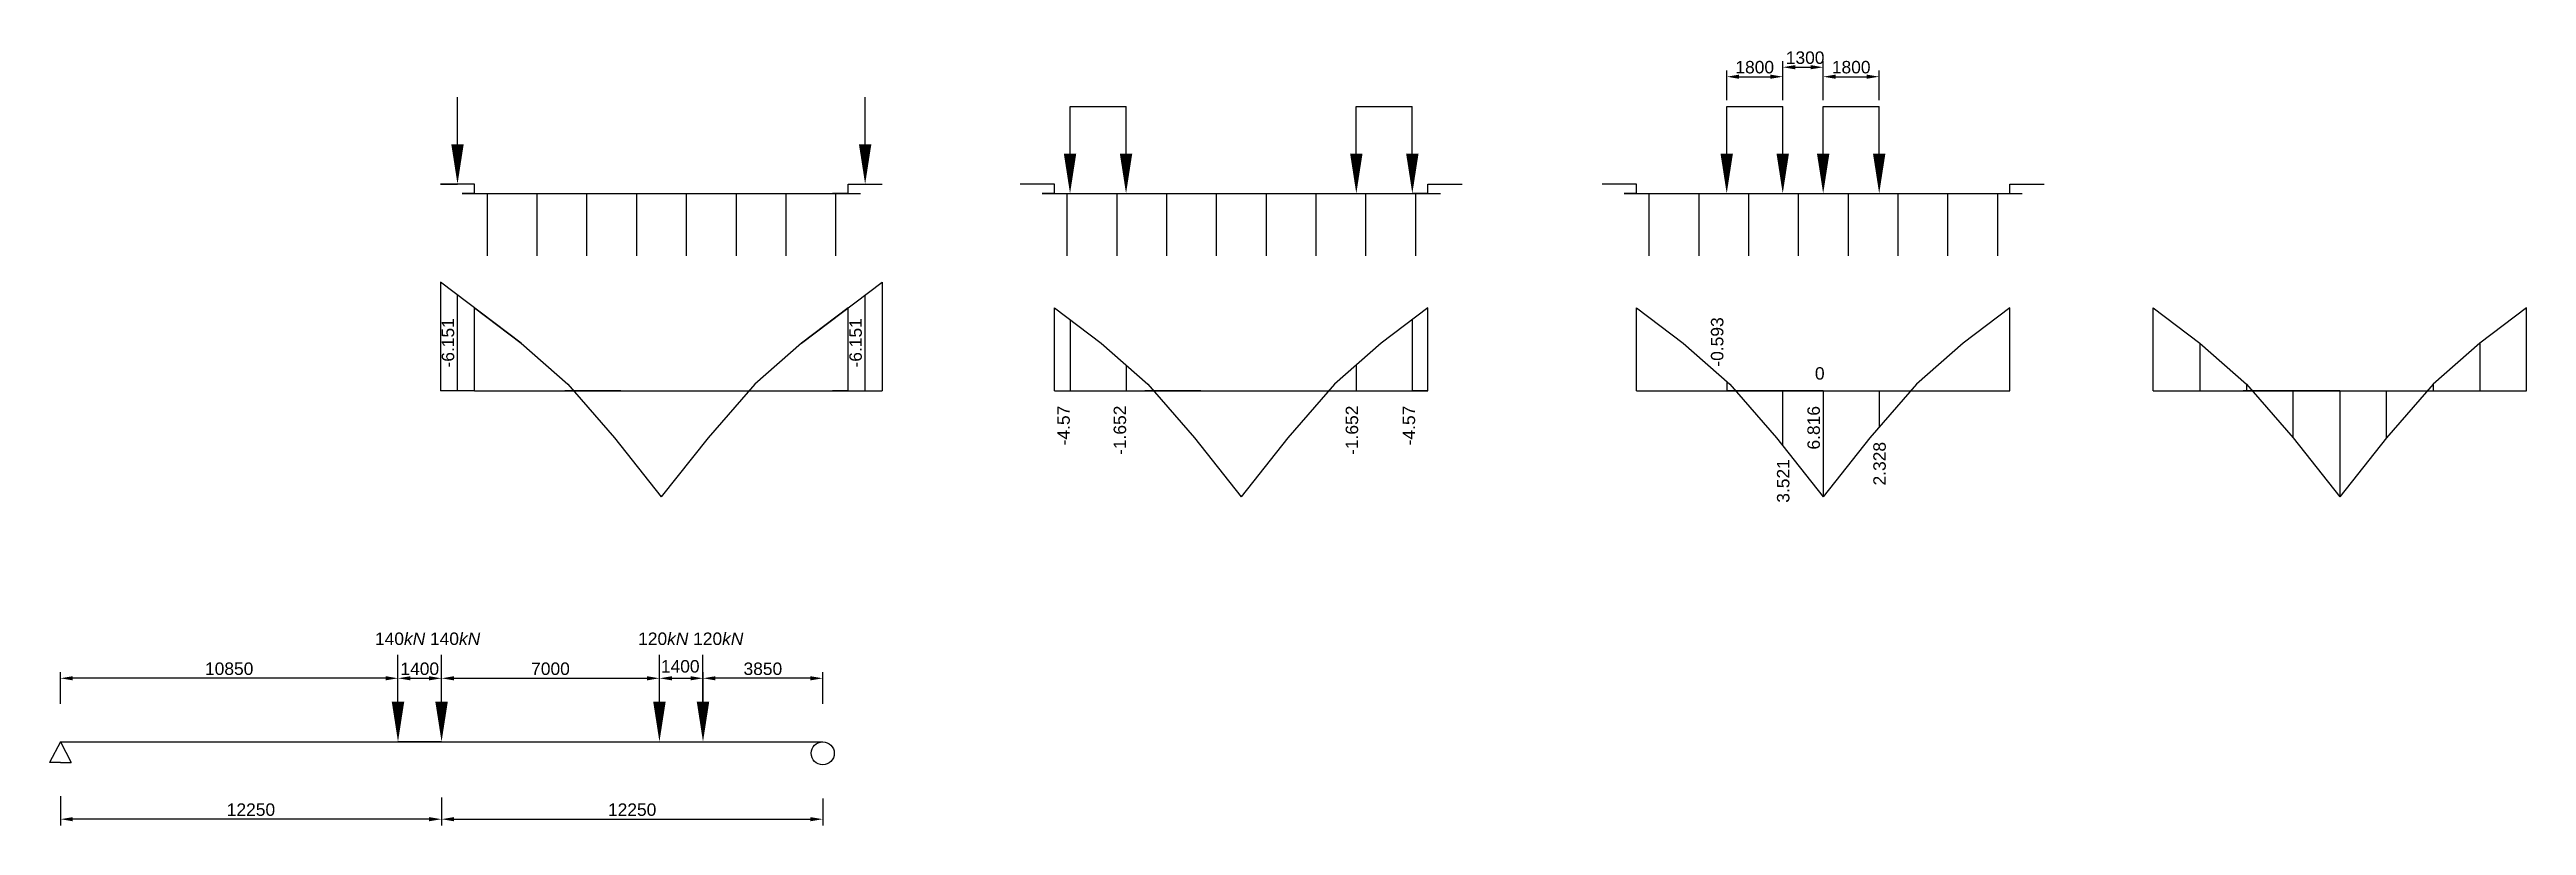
# Model space of a CAD drawing. Header units: millimetres. Extents: x 15592 to 95191, y -1042 to 23874.
import ezdxf

# ---------------------------------------------------------------- set-up
doc = ezdxf.new("R2010")
doc.units = ezdxf.units.MM
doc.styles.get("Standard").update_dxf_attribs({"font": 'arial.ttf', "height": 400})
doc.dimstyles.new('ISO-25', dxfattribs={"dimtxt": 400, "dimasz": 400, "dimexe": 200, "dimexo": 200, "dimgap": 100, "dimtad": 1, "dimtxsty": 'Standard', "dimcen": 2.5, "dimadec": 0, "dimazin": 0, "dimtfac": 1, "dimtmove": 0, "dimatfit": 3, "dimfxl": 1, "dimarcsym": 0})
doc.dimstyles.new('副本 ISO-25', dxfattribs={"dimtxt": 400, "dimasz": 400, "dimexe": 200, "dimexo": 200, "dimgap": 100, "dimtad": 1, "dimdec": 3, "dimlfac": 0.002, "dimdsep": 46, "dimtxsty": 'Standard', "dimblk": 'NONE', "dimcen": 2.5, "dimse1": 1, "dimse2": 1, "dimsd1": 1, "dimsd2": 1, "dimadec": 0, "dimazin": 0, "dimtfac": 1, "dimtdec": 3, "dimtmove": 0, "dimatfit": 3, "dimfxl": 1, "dimarcsym": 0})

# ---------------------------------------------------------------- blocks, each defined once
blk = doc.blocks.new('*D1')
at = {"color": 0, "lineweight": -2, "transparency": 16777216}
for p, q in [((28190, -149), (28190, -1042)), ((40440, -174), (40440, -1042)), ((28590, -842), (40040, -842))]:
    blk.add_line(p, q, dxfattribs=at)
at = {"color": 0, "transparency": 16777216}
for points in [[(28590, -776), (28590, -909), (28190, -842)], [(40040, -776), (40040, -909), (40440, -842)]]:
    blk.add_solid(points, dxfattribs=at)
at = {"layer": 'Defpoints', "color": 0, "transparency": 16777216}
for p in [(28190, 51), (40440, 26), (40440, -842)]:
    blk.add_point(p, dxfattribs=at)
at = {"color": 0, "transparency": 16777216, "insert": (34315, -538), "char_height": 400, "attachment_point": 5}
blk.add_mtext('12250', dxfattribs=at)
blk = doc.blocks.new('*D2')
at = {"color": 0, "lineweight": -2, "transparency": 16777216}
for p, q in [((15940, -99), (15940, -1042)), ((28190, -149), (28190, -1042)), ((27790, -842), (16340, -842))]:
    blk.add_line(p, q, dxfattribs=at)
at = {"color": 0, "transparency": 16777216}
for points in [[(16340, -776), (16340, -909), (15940, -842)], [(27790, -776), (27790, -909), (28190, -842)]]:
    blk.add_solid(points, dxfattribs=at)
at = {"layer": 'Defpoints', "color": 0, "transparency": 16777216}
for p in [(15940, 101), (28190, 51), (15940, -842)]:
    blk.add_point(p, dxfattribs=at)
at = {"color": 0, "transparency": 16777216, "insert": (22065, -538), "char_height": 400, "attachment_point": 5}
blk.add_mtext('12250', dxfattribs=at)
blk = doc.blocks.new('*D3')
at = {"color": 0, "lineweight": -2, "transparency": 16777216}
blk.add_line((27190, 3683), (27790, 3683), dxfattribs=at)
at = {"color": 0, "transparency": 16777216}
for points in [[(27190, 3749), (27190, 3616), (26790, 3683)], [(27790, 3749), (27790, 3616), (28190, 3683)]]:
    blk.add_solid(points, dxfattribs=at)
at = {"layer": 'Defpoints', "color": 0, "transparency": 16777216}
for p in [(26790, 3683), (28190, 3683), (28190, 3683)]:
    blk.add_point(p, dxfattribs=at)
at = {"color": 0, "transparency": 16777216, "insert": (27490, 3987), "char_height": 400, "attachment_point": 5}
blk.add_mtext('1400', dxfattribs=at)
blk = doc.blocks.new('*D4')
at = {"color": 0, "lineweight": -2, "transparency": 16777216}
for p, q in [((15940, 2865), (15940, 3884)), ((26390, 3684), (16340, 3684))]:
    blk.add_line(p, q, dxfattribs=at)
at = {"color": 0, "transparency": 16777216}
for points in [[(16340, 3751), (16340, 3617), (15940, 3684)], [(26390, 3751), (26390, 3617), (26790, 3684)]]:
    blk.add_solid(points, dxfattribs=at)
at = {"layer": 'Defpoints', "color": 0, "transparency": 16777216}
for p in [(15940, 3684), (26790, 3684), (15940, 2665)]:
    blk.add_point(p, dxfattribs=at)
at = {"color": 0, "transparency": 16777216, "insert": (21365, 3988), "char_height": 400, "attachment_point": 5}
blk.add_mtext('10850', dxfattribs=at)
blk = doc.blocks.new('*D5')
at = {"color": 0, "lineweight": -2, "transparency": 16777216}
for p, q in [((28190, 1843), (28190, 3883)), ((28590, 3683), (34790, 3683)), ((35190, 1843), (35190, 3883))]:
    blk.add_line(p, q, dxfattribs=at)
at = {"color": 0, "transparency": 16777216}
for points in [[(28590, 3749), (28590, 3616), (28190, 3683)], [(34790, 3749), (34790, 3616), (35190, 3683)]]:
    blk.add_solid(points, dxfattribs=at)
at = {"layer": 'Defpoints', "color": 0, "transparency": 16777216}
for p in [(35190, 3683), (28190, 1643), (35190, 1643)]:
    blk.add_point(p, dxfattribs=at)
at = {"color": 0, "transparency": 16777216, "insert": (31690, 3987), "char_height": 400, "attachment_point": 5}
blk.add_mtext('7000', dxfattribs=at)
blk = doc.blocks.new('*D6')
at = {"color": 0, "lineweight": -2, "transparency": 16777216}
for p, q in [((35192, 1843), (35192, 3883)), ((35592, 3683), (36192, 3683)), ((36592, 1843), (36592, 3883))]:
    blk.add_line(p, q, dxfattribs=at)
at = {"color": 0, "transparency": 16777216}
for points in [[(35592, 3749), (35592, 3616), (35192, 3683)], [(36192, 3749), (36192, 3616), (36592, 3683)]]:
    blk.add_solid(points, dxfattribs=at)
at = {"layer": 'Defpoints', "color": 0, "transparency": 16777216}
for p in [(36592, 3683), (35192, 1643), (36592, 1643)]:
    blk.add_point(p, dxfattribs=at)
at = {"color": 0, "transparency": 16777216, "insert": (35860, 4065), "char_height": 400, "attachment_point": 5}
blk.add_mtext('1400', dxfattribs=at)
blk = doc.blocks.new('*D7')
at = {"color": 0, "lineweight": -2, "transparency": 16777216}
for p, q in [((36592, 1843), (36592, 3883)), ((40040, 3683), (36992, 3683)), ((40440, 2864), (40440, 3883))]:
    blk.add_line(p, q, dxfattribs=at)
at = {"color": 0, "transparency": 16777216}
for points in [[(36992, 3749), (36992, 3616), (36592, 3683)], [(40040, 3749), (40040, 3616), (40440, 3683)]]:
    blk.add_solid(points, dxfattribs=at)
at = {"layer": 'Defpoints', "color": 0, "transparency": 16777216}
for p in [(36592, 3683), (40440, 2664), (36592, 1643)]:
    blk.add_point(p, dxfattribs=at)
at = {"color": 0, "transparency": 16777216, "insert": (38516, 3987), "char_height": 400, "attachment_point": 5}
blk.add_mtext('3850', dxfattribs=at)
blk = doc.blocks.new('*D9')
at = {"layer": 'Defpoints', "color": 0, "transparency": 16777216}
for p in [(69490, 13213), (69490, 12917), (69490, 12917)]:
    blk.add_point(p, dxfattribs=at)
at = {"color": 0, "transparency": 16777216, "insert": (69185, 14484), "char_height": 400, "attachment_point": 5, "rotation": 90}
blk.add_mtext('-0.593', dxfattribs=at)
blk = doc.blocks.new('_None')
blk = doc.blocks.new('*D10')
at = {"layer": 'Defpoints', "color": 0, "transparency": 16777216}
for p in [(71290, 12917), (71290, 11156), (71611, 11156)]:
    blk.add_point(p, dxfattribs=at)
at = {"color": 0, "transparency": 16777216, "insert": (71307, 10020), "char_height": 400, "attachment_point": 5, "rotation": 90}
blk.add_mtext('3.521', dxfattribs=at)
blk = doc.blocks.new('*D11')
at = {"layer": 'Defpoints', "color": 0, "transparency": 16777216}
for p in [(72590, 12917), (72590, 9509), (72590, 9509)]:
    blk.add_point(p, dxfattribs=at)
at = {"color": 0, "transparency": 16777216, "insert": (72286, 11728), "char_height": 400, "attachment_point": 5, "rotation": 90}
blk.add_mtext('6.816', dxfattribs=at)
blk = doc.blocks.new('*D12')
at = {"layer": 'Defpoints', "color": 0, "transparency": 16777216}
for p in [(74390, 12917), (74390, 11753), (74707, 11753)]:
    blk.add_point(p, dxfattribs=at)
at = {"color": 0, "transparency": 16777216, "insert": (74403, 10574), "char_height": 400, "attachment_point": 5, "rotation": 90}
blk.add_mtext('2.328', dxfattribs=at)
blk = doc.blocks.new('*D13')
at = {"color": 0, "lineweight": -2, "transparency": 16777216}
for p, q in [((69490, 22245), (69490, 23203)), ((71290, 22245), (71290, 23203)), ((69890, 23003), (70890, 23003))]:
    blk.add_line(p, q, dxfattribs=at)
at = {"color": 0, "transparency": 16777216}
for points in [[(69890, 23070), (69890, 22936), (69490, 23003)], [(70890, 23070), (70890, 22936), (71290, 23003)]]:
    blk.add_solid(points, dxfattribs=at)
at = {"layer": 'Defpoints', "color": 0, "transparency": 16777216}
for p in [(71290, 23003), (69490, 22045), (71290, 22045)]:
    blk.add_point(p, dxfattribs=at)
at = {"color": 0, "transparency": 16777216, "insert": (70390, 23307), "char_height": 400, "attachment_point": 5}
blk.add_mtext('1800', dxfattribs=at)
blk = doc.blocks.new('*D14')
at = {"color": 0, "lineweight": -2, "transparency": 16777216}
for p, q in [((72590, 22245), (72590, 23203)), ((74390, 22245), (74390, 23203)), ((72990, 23003), (73990, 23003))]:
    blk.add_line(p, q, dxfattribs=at)
at = {"color": 0, "transparency": 16777216}
for points in [[(72990, 23070), (72990, 22936), (72590, 23003)], [(73990, 23070), (73990, 22936), (74390, 23003)]]:
    blk.add_solid(points, dxfattribs=at)
at = {"layer": 'Defpoints', "color": 0, "transparency": 16777216}
for p in [(74390, 23003), (72590, 22045), (74390, 22045)]:
    blk.add_point(p, dxfattribs=at)
at = {"color": 0, "transparency": 16777216, "insert": (73490, 23307), "char_height": 400, "attachment_point": 5}
blk.add_mtext('1800', dxfattribs=at)
blk = doc.blocks.new('*D15')
at = {"color": 0, "lineweight": -2, "transparency": 16777216}
for p, q in [((71290, 22245), (71290, 23507)), ((71690, 23307), (72190, 23307)), ((72590, 22245), (72590, 23507))]:
    blk.add_line(p, q, dxfattribs=at)
at = {"color": 0, "transparency": 16777216}
for points in [[(71690, 23374), (71690, 23241), (71290, 23307)], [(72190, 23374), (72190, 23241), (72590, 23307)]]:
    blk.add_solid(points, dxfattribs=at)
at = {"layer": 'Defpoints', "color": 0, "transparency": 16777216}
for p in [(72590, 23307), (71290, 22045), (72590, 22045)]:
    blk.add_point(p, dxfattribs=at)
at = {"color": 0, "transparency": 16777216, "insert": (72010, 23612), "char_height": 400, "attachment_point": 5}
blk.add_mtext('1300', dxfattribs=at)
blk = doc.blocks.new('*D16')
at = {"layer": 'Defpoints', "color": 0, "transparency": 16777216}
for p in [(48387, 15202), (48387, 12917), (48485, 12917)]:
    blk.add_point(p, dxfattribs=at)
at = {"color": 0, "transparency": 16777216, "insert": (48182, 11800), "char_height": 400, "attachment_point": 5, "rotation": 90}
blk.add_mtext('-4.57', dxfattribs=at)
blk = doc.blocks.new('*D17')
at = {"layer": 'Defpoints', "color": 0, "transparency": 16777216}
for p in [(50187, 13743), (50187, 12917), (50296, 12917)]:
    blk.add_point(p, dxfattribs=at)
at = {"color": 0, "transparency": 16777216, "insert": (49991, 11648), "char_height": 400, "attachment_point": 5, "rotation": 90}
blk.add_mtext('-1.652', dxfattribs=at)
blk = doc.blocks.new('*D18')
at = {"layer": 'Defpoints', "color": 0, "transparency": 16777216}
for p in [(59387, 15202), (59387, 12917), (59583, 12917)]:
    blk.add_point(p, dxfattribs=at)
at = {"color": 0, "transparency": 16777216, "insert": (59279, 11800), "char_height": 400, "attachment_point": 5, "rotation": 90}
blk.add_mtext('-4.57', dxfattribs=at)
blk = doc.blocks.new('*D19')
at = {"layer": 'Defpoints', "color": 0, "transparency": 16777216}
for p in [(57587, 13743), (57587, 12917), (57751, 12917)]:
    blk.add_point(p, dxfattribs=at)
at = {"color": 0, "transparency": 16777216, "insert": (57447, 11648), "char_height": 400, "attachment_point": 5, "rotation": 90}
blk.add_mtext('-1.652', dxfattribs=at)
blk = doc.blocks.new('*D20')
at = {"layer": 'Defpoints', "color": 0, "transparency": 16777216}
for p in [(28703, 15993), (28703, 12917), (28703, 12917)]:
    blk.add_point(p, dxfattribs=at)
at = {"color": 0, "transparency": 16777216, "insert": (28398, 14455), "char_height": 400, "attachment_point": 5, "rotation": 90}
blk.add_mtext('-6.151', dxfattribs=at)
blk = doc.blocks.new('*D21')
at = {"layer": 'Defpoints', "color": 0, "transparency": 16777216}
for p in [(41803, 15993), (41803, 12917), (41803, 12917)]:
    blk.add_point(p, dxfattribs=at)
at = {"color": 0, "transparency": 16777216, "insert": (41498, 14455), "char_height": 400, "attachment_point": 5, "rotation": 90}
blk.add_mtext('-6.151', dxfattribs=at)

msp = doc.modelspace()

# ---------------------------------------------------------------- linework, layer by layer
for p, q in [((28702.5072, 20835.1477), (28702.5072, 22345.4387)), ((41802.5072, 20835.1477), (41802.5072, 22345.4387)), ((48386.8312, 20535.1477), (48386.8312, 22045.4387)), ((48386.8312, 22045.4387), (50186.8312, 22045.4387)), ((50186.8312, 20535.1477), (50186.8312, 22045.4387)), ((57586.8312, 20535.1477), (57586.8312, 22045.4387)), ((57586.8312, 22045.4387), (59386.8312, 22045.4387)), ((59386.8312, 20535.1477), (59386.8312, 22045.4387)), ((69489.7865, 20535.1477), (69489.7865, 22045.4387)), ((69489.7865, 22045.4387), (71289.7865, 22045.4387)), ((71289.7865, 20535.1477), (71289.7865, 22045.4387)), ((72589.7865, 20535.1477), (72589.7865, 22045.4387)), ((72589.7865, 22045.4387), (74389.7865, 22045.4387)), ((74389.7865, 20535.1477), (74389.7865, 22045.4387)), ((29252.5072, 19550.9312), (28152.5072, 19550.9312)), ((28152.5072, 19550.9312), (28702.5072, 19550.9312)), ((29252.5072, 19250.9312), (28852.5072, 19250.9312)), ((28852.5072, 19250.9312), (29652.5072, 19250.9312)), ((29252.5072, 19250.9312), (29252.5072, 19550.9312)), ((29252.5072, 19250.9312), (41252.5072, 19250.9312)), ((29252.5072, 19250.9312), (29752.5072, 19250.9312)), ((29652.5072, 19250.9312), (29652.5072, 17250.9312)), ((29652.5072, 19250.9312), (31252.5072, 19250.9312)), ((31252.5072, 19250.9312), (32852.5072, 19250.9312)), ((31252.5072, 19250.9312), (31252.5072, 17250.9312)), ((32852.5072, 19250.9312), (34452.5072, 19250.9312)), ((32852.5072, 19250.9312), (32852.5072, 17250.9312)), ((34452.5072, 19250.9312), (36052.5072, 19250.9312)), ((34452.5072, 19250.9312), (34452.5072, 17250.9312)), ((36052.5072, 19250.9312), (36052.5072, 17250.9312)), ((37652.5072, 19250.9312), (37652.5072, 17250.9312)), ((39252.5072, 19250.9312), (39252.5072, 17250.9312)), ((41252.5072, 19250.9312), (40752.5072, 19250.9312)), ((40852.5072, 19250.9312), (40852.5072, 17250.9312)), ((41252.5072, 19250.9312), (41252.5072, 19550.9312)), ((41252.5072, 19550.9312), (42352.5072, 19550.9312)), ((41252.5072, 19250.9312), (41652.5072, 19250.9312)), ((47886.8312, 19550.9312), (46786.8312, 19550.9312)), ((47886.8312, 19250.9312), (47486.8312, 19250.9312)), ((47486.8312, 19250.9312), (48286.8312, 19250.9312)), ((47886.8312, 19250.9312), (47886.8312, 19550.9312)), ((47886.8312, 19250.9312), (59886.8312, 19250.9312)), ((47886.8312, 19250.9312), (48386.8312, 19250.9312)), ((48286.8312, 19250.9312), (48286.8312, 17250.9312)), ((48286.8312, 19250.9312), (49886.8312, 19250.9312)), ((49886.8312, 19250.9312), (51486.8312, 19250.9312)), ((49886.8312, 19250.9312), (49886.8312, 17250.9312)), ((51486.8312, 19250.9312), (53086.8312, 19250.9312)), ((51486.8312, 19250.9312), (51486.8312, 17250.9312)), ((53086.8312, 19250.9312), (54686.8312, 19250.9312)), ((53086.8312, 19250.9312), (53086.8312, 17250.9312)), ((54686.8312, 19250.9312), (54686.8312, 17250.9312)), ((56286.8312, 19250.9312), (56286.8312, 17250.9312)), ((57886.8312, 19250.9312), (57886.8312, 17250.9312)), ((59886.8312, 19250.9312), (59386.8312, 19250.9312)), ((59486.8312, 19250.9312), (59486.8312, 17250.9312)), ((59886.8312, 19250.9312), (59886.8312, 19550.9312)), ((59886.8312, 19550.9312), (60986.8312, 19550.9312)), ((59886.8312, 19250.9312), (60286.8312, 19250.9312)), ((66589.7865, 19550.9312), (65489.7865, 19550.9312)), ((66589.7865, 19250.9312), (66189.7865, 19250.9312)), ((66189.7865, 19250.9312), (66989.7865, 19250.9312)), ((66589.7865, 19250.9312), (66589.7865, 19550.9312)), ((66589.7865, 19250.9312), (78589.7865, 19250.9312)), ((66989.7865, 19250.9312), (66989.7865, 17250.9312)), ((66989.7865, 19250.9312), (68589.7865, 19250.9312)), ((68589.7865, 19250.9312), (70189.7865, 19250.9312)), ((68589.7865, 19250.9312), (68589.7865, 17250.9312)), ((70189.7865, 19250.9312), (71789.7865, 19250.9312)), ((70189.7865, 19250.9312), (70189.7865, 17250.9312)), ((71789.7865, 19250.9312), (73389.7865, 19250.9312)), ((71789.7865, 19250.9312), (71789.7865, 17250.9312)), ((73389.7865, 19250.9312), (73389.7865, 17250.9312)), ((74989.7865, 19250.9312), (74989.7865, 17250.9312)), ((76589.7865, 19250.9312), (76589.7865, 17250.9312)), ((78189.7865, 19250.9312), (78189.7865, 17250.9312)), ((78589.7865, 19250.9312), (78589.7865, 19550.9312)), ((78589.7865, 19550.9312), (79689.7865, 19550.9312)), ((78589.7865, 19250.9312), (78989.7865, 19250.9312)), ((30752.5072, 14448.9548), (28152.5072, 16406.7548)), ((28152.5072, 16406.7548), (28152.5072, 12916.9548)), ((28702.5072, 12916.9548), (28702.5072, 15992.6048)), ((39752.5072, 14448.9548), (42352.5072, 16406.7548)), ((41802.5072, 12916.9548), (41802.5072, 15992.6048)), ((42352.5072, 16406.7548), (42352.5072, 12916.9548)), ((29252.5072, 12916.9548), (29252.5072, 15578.4548)), ((29252.5072, 15578.4548), (30752.5072, 14448.9548)), ((41252.5072, 15578.4548), (39752.5072, 14448.9548)), ((41252.5072, 15578.4548), (39752.5072, 14448.9548)), ((41252.5072, 12916.9548), (41252.5072, 15578.4548)), ((41252.5072, 12916.9548), (41252.5072, 15578.4548)), ((47886.8312, 12916.9548), (47886.8312, 15578.4548)), ((47886.8312, 15578.4548), (49386.8312, 14448.9548)), ((48386.8312, 15201.9548), (48386.8312, 12916.9548)), ((59886.8312, 15578.4548), (58386.8312, 14448.9548)), ((59386.8312, 15201.9548), (59386.8312, 12916.9548)), ((59886.8312, 12916.9548), (59886.8312, 15578.4548)), ((66589.7865, 12916.9548), (66589.7865, 15578.4548)), ((66589.7865, 15578.4548), (68089.7865, 14448.9548)), ((78589.7865, 15578.4548), (77089.7865, 14448.9548)), ((78589.7865, 12916.9548), (78589.7865, 15578.4548)), ((83190.508, 12916.9548), (83190.508, 15578.4548)), ((83190.508, 15578.4548), (84690.508, 14448.9548)), ((95190.508, 15578.4548), (93690.508, 14448.9548)), ((95190.508, 12916.9548), (95190.508, 15578.4548)), ((30752.5072, 14448.9548), (32252.5072, 13124.9548)), ((39752.5072, 14448.9548), (38252.5072, 13124.9548)), ((49386.8312, 14448.9548), (50886.8312, 13124.9548)), ((58386.8312, 14448.9548), (56886.8312, 13124.9548)), ((68089.7865, 14448.9548), (69589.7865, 13124.9548)), ((77089.7865, 14448.9548), (75589.7865, 13124.9548)), ((84690.508, 14448.9548), (86190.508, 13124.9548)), ((84690.508, 14448.9548), (84690.508, 12916.9548)), ((93690.508, 14448.9548), (92190.508, 13124.9548)), ((93690.508, 14448.9548), (93690.508, 12916.9548)), ((50186.8312, 13742.8215), (50186.8312, 12916.9548)), ((57586.8312, 13742.8215), (57586.8312, 12916.9548)), ((29252.5072, 12916.9548), (28152.5072, 12916.9548)), ((29252.5072, 12916.9548), (41252.5072, 12916.9548)), ((29252.5072, 12916.9548), (29752.5072, 12916.9548)), ((33952.5072, 12916.9548), (32152.5072, 12916.9548)), ((32252.5072, 13124.9548), (33752.5072, 11409.9548)), ((35252.5072, 12916.9548), (37052.5072, 12916.9548)), ((38252.5072, 13124.9548), (36752.5072, 11409.9548)), ((41252.5072, 12916.9548), (40752.5072, 12916.9548)), ((41252.5072, 12916.9548), (40752.5072, 12916.9548)), ((41252.5072, 12916.9548), (42352.5072, 12916.9548)), ((47886.8312, 12916.9548), (59886.8312, 12916.9548)), ((47886.8312, 12916.9548), (48386.8312, 12916.9548)), ((52586.8312, 12916.9548), (50786.8312, 12916.9548)), ((50886.8312, 13124.9548), (52386.8312, 11409.9548)), ((53886.8312, 12916.9548), (55686.8312, 12916.9548)), ((56886.8312, 13124.9548), (55386.8312, 11409.9548)), ((59886.8312, 12916.9548), (59386.8312, 12916.9548)), ((66589.7865, 12916.9548), (78589.7865, 12916.9548)), ((69489.7865, 13213.2215), (69489.7865, 12916.9548)), ((71289.7865, 12916.9548), (69489.7865, 12916.9548)), ((69589.7865, 13124.9548), (71089.7865, 11409.9548)), ((72589.7865, 12916.9548), (71289.7865, 12916.9548)), ((71289.7865, 11156.4882), (71289.7865, 12916.9548)), ((72589.7865, 12916.9548), (72589.7865, 9508.9548)), ((72589.7865, 12916.9548), (72589.7865, 9508.9548)), ((72589.7865, 12916.9548), (74389.7865, 12916.9548)), ((75589.7865, 13124.9548), (74089.7865, 11409.9548)), ((74389.7865, 12916.9548), (74389.7865, 11752.9548)), ((83190.508, 12916.9548), (95190.508, 12916.9548)), ((87890.508, 12916.9548), (86090.508, 12916.9548)), ((86190.508, 13124.9548), (87690.508, 11409.9548)), ((86190.508, 13124.9548), (86190.508, 12916.9548)), ((86190.508, 12916.9548), (86190.508, 12916.9548)), ((87690.508, 11409.9548), (87690.508, 12916.9548)), ((89190.508, 12916.9548), (87890.508, 12916.9548)), ((89190.508, 12916.9548), (89190.508, 9508.9548)), ((89190.508, 12916.9548), (89190.508, 9508.9548)), ((89190.508, 12916.9548), (90990.508, 12916.9548)), ((92190.508, 13124.9548), (90690.508, 11409.9548)), ((90690.508, 11409.9548), (90690.508, 12916.9548)), ((92190.508, 13124.9548), (92190.508, 12916.9548)), ((33752.5072, 11409.9548), (35252.5072, 9508.9548)), ((36752.5072, 11409.9548), (35252.5072, 9508.9548)), ((52386.8312, 11409.9548), (53886.8312, 9508.9548)), ((55386.8312, 11409.9548), (53886.8312, 9508.9548)), ((71089.7865, 11409.9548), (72589.7865, 9508.9548)), ((74089.7865, 11409.9548), (72589.7865, 9508.9548)), ((87690.508, 11409.9548), (89190.508, 9508.9548)), ((90690.508, 11409.9548), (89190.508, 9508.9548)), ((26790.2682, 2927.6777), (26790.2682, 4437.9687)), ((28190.2682, 2927.6777), (28190.2682, 4437.9687)), ((35191.6682, 2927.6777), (35191.6682, 4437.9687)), ((36591.6682, 2927.6777), (36591.6682, 4437.9687)), ((15940.2682, 1643.4613), (15592.1379, 979.616)), ((15940.2682, 1643.4613), (28190.2682, 1643.4613)), ((15940.2682, 1643.4613), (16288.3985, 979.616)), ((28190.2682, 1643.4613), (26790.2682, 1643.4613)), ((28190.2682, 1643.4613), (40440.2682, 1643.4613)), ((28190.2682, 1643.4613), (35190.2682, 1643.4613)), ((35190.2682, 1643.4613), (35191.6682, 1643.4613)), ((35191.6682, 1643.4613), (36591.6682, 1643.4613)), ((15940.2682, 979.616), (15592.1379, 979.616)), ((15940.2682, 979.616), (16288.3985, 979.616))]:
    msp.add_line(p, q)
for points in [[(28702.5072, 20835.1477, 400, 0, 0), (28702.5072, 19550.9312, 0, 0, 0)], [(41802.5072, 20835.1477, 400, 0, 0), (41802.5072, 19550.9312, 0, 0, 0)], [(48386.8312, 20535.1477, 400, 0, 0), (48386.8312, 19250.9312, 0, 0, 0)], [(50186.8312, 20535.1477, 400, 0, 0), (50186.8312, 19250.9312, 0, 0, 0)], [(57586.8312, 20535.1477, 400, 0, 0), (57586.8312, 19250.9312, 0, 0, 0)], [(59386.8312, 20535.1477, 400, 0, 0), (59386.8312, 19250.9312, 0, 0, 0)], [(69489.7865, 20535.1477, 400, 0, 0), (69489.7865, 19250.9312, 0, 0, 0)], [(71289.7865, 20535.1477, 400, 0, 0), (71289.7865, 19250.9312, 0, 0, 0)], [(72589.7865, 20535.1477, 400, 0, 0), (72589.7865, 19250.9312, 0, 0, 0)], [(74389.7865, 20535.1477, 400, 0, 0), (74389.7865, 19250.9312, 0, 0, 0)], [(26790.2682, 2927.6777, 400, 0, 0), (26790.2682, 1643.4613, 0, 0, 0)], [(28190.2682, 2927.6777, 400, 0, 0), (28190.2682, 1643.4613, 0, 0, 0)], [(35191.6682, 2927.6777, 400, 0, 0), (35191.6682, 1643.4613, 0, 0, 0)], [(36591.6682, 2927.6777, 400, 0, 0), (36591.6682, 1643.4613, 0, 0, 0)]]:
    msp.add_lwpolyline(points, format="xyseb")
msp.add_circle((40440.2682, 1273.566), 369.8952)

# ---------------------------------------------------------------- texts
at = {"char_height": 400, "attachment_point": 1}
for s, width, insert in [('0', 481.824397, (72324.7246, 13675.0093)), ('140{\\fArial|b0|i1|c0|p34;kN}', 1278.184843, (26050.6782, 5152.8595)), ('140{\\fArial|b0|i1|c0|p34;kN}', 1278.184843, (27818.0449, 5152.8595)), ('120{\\fArial|b0|i1|c0|p34;kN}', 1278.184843, (34507.3733, 5152.8595)), ('120{\\fArial|b0|i1|c0|p34;kN}', 1278.184843, (36274.7399, 5152.8595))]:
    msp.add_mtext_dynamic_manual_height_columns(s, width=width, gutter_width=2000, heights=[0], dxfattribs=dict(at, insert=insert))

# ---------------------------------------------------------------- dimensions: what is measured, and where the dimension line sits
for base, p1, p2, picture, middle in [((71289.7865, 23002.9895), (69489.7865, 22045.4387), (71289.7865, 22045.4387), '*D13', (70389.7865, 23307.2187)), ((74389.7865, 23002.9895), (72589.7865, 22045.4387), (74389.7865, 22045.4387), '*D14', (73489.7865, 23307.2187)), ((15940.2682, 3684.0732), (26790.2682, 3684.0732), (15940.2682, 2664.7047), '*D4', (21365.2682, 3988.3024)), ((28190.2682, 3682.8232), (26790.2682, 3682.8232), (28190.2682, 3682.8232), '*D3', (27490.2682, 3987.0524)), ((35190.2682, 3682.8232), (28190.2682, 1643.4613), (35190.2682, 1643.4613), '*D5', (31690.2682, 3987.0524)), ((15940.2682, -842.3629), (28190.2682, 50.8785), (15940.2682, 101.4794), '*D2', (22065.2682, -538.1337)), ((40440.2682, -842.3629), (28190.2682, 50.8785), (40440.2682, 25.5778), '*D1', (34315.2682, -538.1337))]:
    dim = msp.add_linear_dim(base=base, p1=p1, p2=p2, dimstyle='ISO-25')
    dim.commit()
    dim.dimension.update_dxf_attribs({"geometry": picture, "text_midpoint": middle})
dim = msp.add_linear_dim(base=(72589.7865, 23307.3551), p1=(71289.7865, 22045.4387), p2=(72589.7865, 22045.4387), dimstyle='ISO-25')
dim.commit()
dim.dimension.update_dxf_attribs({"geometry": '*D15', "text_midpoint": (72009.6722, 23307.3551), "dimtype": 160})
for base, p1, p2, picture, middle in [((28702.5072, 12916.9548), (28702.5072, 15992.6048), (28702.5072, 12916.9548), '*D20', (28398.278, 14454.7798)), ((41802.5072, 12916.9548), (41802.5072, 15992.6048), (41802.5072, 12916.9548), '*D21', (41498.278, 14454.7798)), ((69489.7865, 12916.9548), (69489.7865, 13213.2215), (69489.7865, 12916.9548), '*D9', (69185.4209, 14483.89))]:
    dim = msp.add_linear_dim(base=base, p1=p1, p2=p2, angle=90, text='-<>', dimstyle='副本 ISO-25')
    dim.commit()
    dim.dimension.update_dxf_attribs({"geometry": picture, "text_midpoint": middle})
for base, p1, p2, picture, middle in [((48485.493, 12916.9548), (48386.8312, 15201.9548), (48386.8312, 12916.9548), '*D16', (48485.493, 11799.7557)), ((59582.8775, 12916.9548), (59386.8312, 15201.9548), (59386.8312, 12916.9548), '*D18', (59582.8775, 11799.7557)), ((50295.552, 12916.9548), (50186.8312, 13742.8215), (50186.8312, 12916.9548), '*D17', (50295.552, 11648.3327)), ((57751.2696, 12916.9548), (57586.8312, 13742.8215), (57586.8312, 12916.9548), '*D19', (57751.2696, 11648.3327))]:
    dim = msp.add_linear_dim(base=base, p1=p1, p2=p2, angle=90, text='-<>', dimstyle='副本 ISO-25')
    dim.commit()
    dim.dimension.update_dxf_attribs({"geometry": picture, "text_midpoint": middle, "dimtype": 160})
for base, p1, p2, picture, middle in [((71611.0999, 11156.4882), (71289.7865, 12916.9548), (71289.7865, 11156.4882), '*D10', (71611.0999, 10020.3354)), ((72589.7865, 9508.9548), (72589.7865, 12916.9548), (72589.7865, 9508.9548), '*D11', (72589.7865, 11728.3901)), ((74707.2482, 11752.9548), (74389.7865, 12916.9548), (74389.7865, 11752.9548), '*D12', (74707.2482, 10574.2372))]:
    dim = msp.add_linear_dim(base=base, p1=p1, p2=p2, angle=90, dimstyle='副本 ISO-25')
    dim.commit()
    dim.dimension.update_dxf_attribs({"geometry": picture, "text_midpoint": middle, "dimtype": 160})
dim = msp.add_linear_dim(base=(36591.6682, 3682.8232), p1=(35191.6682, 1643.4613), p2=(36591.6682, 1643.4613), dimstyle='ISO-25', override={"dimtmove": 2})
dim.commit()
dim.dimension.update_dxf_attribs({"geometry": '*D6', "text_midpoint": (35859.9473, 4064.5742), "dimtype": 160})
dim = msp.add_linear_dim(base=(36591.6682, 3682.8232), p1=(40440.2682, 2664.0797), p2=(36591.6682, 1643.4613), text='3850', dimstyle='ISO-25')
dim.commit()
dim.dimension.update_dxf_attribs({"geometry": '*D7', "text_midpoint": (38515.9682, 3987.1888)})

doc.saveas('drawing.dxf')
